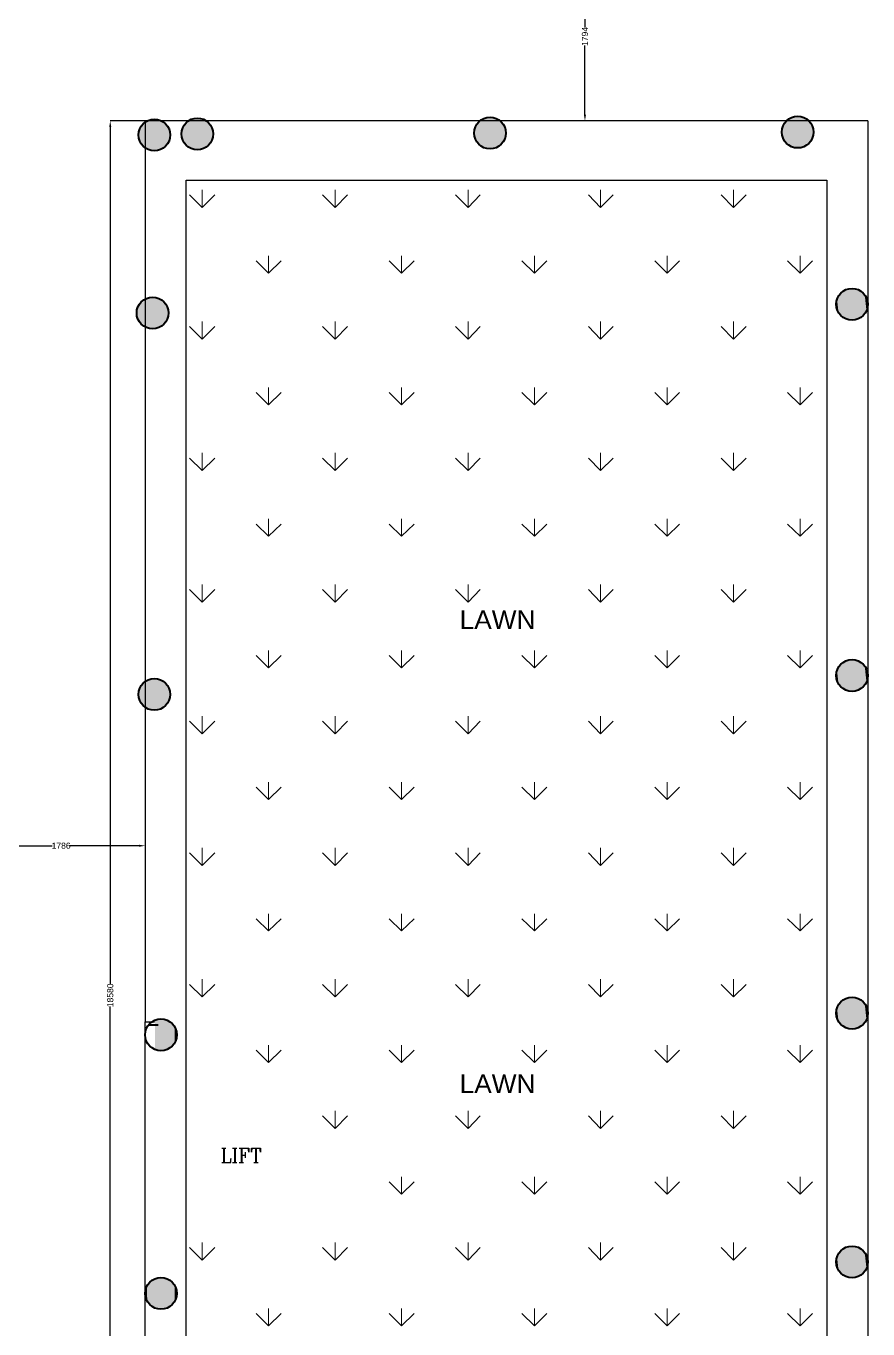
# Model space of a CAD drawing. Extents: x -29638 to 39922, y -31742 to 20224.
# Drawn here: x 15916 to 24861, y -6149 to 7692 of the extents above; entities that cross this region are included whole.
import ezdxf

# ---------------------------------------------------------------- set-up
doc = ezdxf.new("R2010")
doc.units = 0
doc.header["$LTSCALE"] = 0.5
doc.header["$MEASUREMENT"] = 0
doc.header["$PDMODE"] = 32
for name, color, linetype in [('Asbuilt', 7, 'Continuous'), ('PDF_Text', 5, 'Continuous'), ('PDF_WALL', 1, 'Continuous'), ('SA-FUR', 3, 'Continuous')]:
    doc.layers.add(name, color=color, linetype=linetype)
doc.layers.add('COL', color=1, linetype='Continuous', lineweight=35)
doc.styles.add('PDF Arial', font='arial.ttf')
doc.styles.add('RomanS', font='romans.shx')
doc.styles.get("Standard").update_dxf_attribs({"font": 'arial.ttf'})
doc.dimstyles.new('Sa-dim', dxfattribs={"dimtxt": 65, "dimasz": 65, "dimexe": 0, "dimexo": 0, "dimtad": 0, "dimdec": 0, "dimdsep": 46, "dimtxsty": 'Standard', "dimcen": 0, "dimclrd": 7, "dimclre": 7, "dimclrt": 1, "dimadec": 0, "dimazin": 0, "dimtfac": 1, "dimtdec": 0, "dimtmove": 0, "dimatfit": 3, "dimfxl": 1, "dimarcsym": 0})

# ---------------------------------------------------------------- blocks, each defined once
blk = doc.blocks.new('*D156')
at = {"color": 7, "lineweight": -2}
for p, q in [((21854, 8414), (21854, 7676)), ((21854, 6750), (21854, 7487))]:
    blk.add_line(p, q, dxfattribs=at)
at = {"color": 7}
for points in [[(21843, 8414), (21865, 8414), (21854, 8479)], [(21843, 6750), (21865, 6750), (21854, 6685)]]:
    blk.add_solid(points, dxfattribs=at)
at = {"layer": 'Defpoints', "color": 0}
for p in [(21854, 8479), (21854, 6685), (21854, 6685)]:
    blk.add_point(p, dxfattribs=at)
at = {"color": 1, "insert": (21854, 7582), "char_height": 65, "attachment_point": 5, "rotation": 90}
blk.add_mtext('1794', dxfattribs=at)
blk = doc.blocks.new('*D157')
at = {"color": 7, "lineweight": -2}
for p, q in [((18534, 6685), (16811, 6685)), ((16811, 6620), (16811, -2486)), ((16811, -11830), (16811, -2725)), ((18534, -11895), (16811, -11895))]:
    blk.add_line(p, q, dxfattribs=at)
at = {"color": 7}
for points in [[(16800, 6620), (16822, 6620), (16811, 6685)], [(16800, -11830), (16822, -11830), (16811, -11895)]]:
    blk.add_solid(points, dxfattribs=at)
at = {"layer": 'Defpoints', "color": 0}
for p in [(18534, 6685), (16811, -11895), (18534, -11895)]:
    blk.add_point(p, dxfattribs=at)
at = {"color": 1, "insert": (16811, -2605), "char_height": 65, "attachment_point": 5, "rotation": 90}
blk.add_mtext('18580', dxfattribs=at)
blk = doc.blocks.new('*D158')
at = {"color": 7, "lineweight": -2}
for p, q in [((15461, -1016), (16194, -1016)), ((17117, -1016), (16383, -1016))]:
    blk.add_line(p, q, dxfattribs=at)
at = {"color": 7}
for points in [[(15461, -1005), (15461, -1027), (15396, -1016)], [(17117, -1005), (17117, -1027), (17182, -1016)]]:
    blk.add_solid(points, dxfattribs=at)
at = {"layer": 'Defpoints', "color": 0}
for p in [(15396, -1016), (17182, -1016), (17182, -1016)]:
    blk.add_point(p, dxfattribs=at)
at = {"color": 1, "insert": (16289, -1016), "char_height": 65, "attachment_point": 5}
blk.add_mtext('1786', dxfattribs=at)

msp = doc.modelspace()

# ---------------------------------------------------------------- hatches: boundary and pattern name
at = {"layer": 'COL'}
h = msp.add_hatch(color=7, dxfattribs=at)
h.dxf.hatch_style = 1
edge = h.paths.add_edge_path()
edge.add_arc((17280.1, 6535.4), 168.5, 0, 360)
h = msp.add_hatch(color=256, dxfattribs=at)
h.dxf.hatch_style = 1
edge = h.paths.add_edge_path()
edge.add_arc((17280.1, 6535.4), 168.5, 0, 360)
h = msp.add_hatch(color=7, dxfattribs=at)
h.dxf.hatch_style = 1
edge = h.paths.add_edge_path()
edge.add_arc((17736.1, 6546.2), 168.5, 0, 360)
h = msp.add_hatch(color=256, dxfattribs=at)
h.dxf.hatch_style = 1
edge = h.paths.add_edge_path()
edge.add_arc((17736.1, 6546.2), 168.5, 0, 360)
h = msp.add_hatch(color=256, dxfattribs=at)
h.dxf.hatch_style = 1
edge = h.paths.add_edge_path()
edge.add_arc((20846.1, 6555.4), 168.5, 0, 360)
h = msp.add_hatch(color=256, dxfattribs=at)
h.dxf.hatch_style = 1
edge = h.paths.add_edge_path()
edge.add_arc((20846.1, 6555.4), 168.5, 0, 360)
h = msp.add_hatch(color=256, dxfattribs=at)
h.dxf.hatch_style = 1
edge = h.paths.add_edge_path()
edge.add_arc((24114.1, 6565.4), 168.5, 0, 360)
h = msp.add_hatch(color=256, dxfattribs=at)
h.dxf.hatch_style = 1
edge = h.paths.add_edge_path()
edge.add_arc((17260.1, 4644.1), 168.5, 0, 360)
h = msp.add_hatch(color=256, dxfattribs=at)
h.dxf.hatch_style = 1
edge = h.paths.add_edge_path()
edge.add_arc((17279.2, 592.1), 168.5, 0, 360)

# ---------------------------------------------------------------- linework, layer by layer
at = {"layer": 'Asbuilt', "color": 6}
for p, q in [((17281.6, 6684.7, 2637.8), (17181.6, 6684.7, 2637.8)), ((17181.6, -2886.3, 2637.8), (17281.6, -2886.3, 2637.8))]:
    msp.add_line(p, q, dxfattribs=at)
at = {"layer": 'Asbuilt'}
msp.add_line((24860.6, 6684.7, 2637.8), (24860.6, -11895.3, 2637.8), dxfattribs=at)
at = {"layer": 'Asbuilt', "elevation": 2637.8}
msp.add_lwpolyline([(17617.6, 6055.8), (24423.6, 6055.8), (24423.6, -11440.3), (17617.6, -11440.3)], close=True, dxfattribs=at)
at = {"layer": 'COL'}
msp.add_line((17218.3, -2918.5, 2637.8), (17321.5, -2918.5, 2637.8), dxfattribs=at)
for centre in [(17280.1, 6535.4, 2637.8), (17736.1, 6546.2, 2637.8), (20846.1, 6555.4, 2637.8), (24114.1, 6565.4, 2637.8), (24692.1, 4737.2, 2637.8), (17260.1, 4644.1, 2637.8), (24692.1, 792.7, 2637.8), (17279.2, 592.1, 2637.8), (24692.1, -2794.3, 2637.8), (17349.1, -3024.8, 2637.8), (24692.1, -5437.3, 2637.8), (17349.1, -5771.8, 2637.8)]:
    msp.add_circle(centre, 168.5, dxfattribs=at)
for points in [[(24569.8, 4621.4, 2637.8), (24547.7, 4824.1, 2637.8), (24569.8, 4853.1, 2637.8)], [(24597.6, 4597.8, 2637.8), (24569.8, 4853.1, 2637.8), (24597.6, 4876.7, 2637.8)], [(24569.8, 4621.4, 2637.8), (24569.8, 4853.1, 2637.8), (24597.6, 4597.8, 2637.8)], [(24629.7, 4580.7, 2637.8), (24597.6, 4876.7, 2637.8), (24629.7, 4893.8, 2637.8)], [(24597.6, 4597.8, 2637.8), (24597.6, 4876.7, 2637.8), (24629.7, 4580.7, 2637.8)], [(24664.9, 4570.9, 2637.8), (24629.7, 4893.8, 2637.8), (24664.9, 4903.5, 2637.8)], [(24629.7, 4580.7, 2637.8), (24629.7, 4893.8, 2637.8), (24664.9, 4570.9, 2637.8)], [(24701.2, 4569, 2637.8), (24664.9, 4903.5, 2637.8), (24701.2, 4905.5, 2637.8)], [(24664.9, 4570.9, 2637.8), (24664.9, 4903.5, 2637.8), (24701.2, 4569, 2637.8)], [(24701.2, 4569, 2637.8), (24701.2, 4905.5, 2637.8), (24737.2, 4574.9, 2637.8)], [(24737.2, 4574.9, 2637.8), (24701.2, 4905.5, 2637.8), (24737.2, 4899.6, 2637.8)], [(24737.2, 4574.9, 2637.8), (24737.2, 4899.6, 2637.8), (24771, 4588.4, 2637.8)], [(24771, 4588.4, 2637.8), (24737.2, 4899.6, 2637.8), (24771, 4886.1, 2637.8)], [(24771, 4588.4, 2637.8), (24771, 4886.1, 2637.8), (24801.2, 4608.8, 2637.8)], [(24801.2, 4608.8, 2637.8), (24771, 4886.1, 2637.8), (24801.2, 4865.7, 2637.8)], [(24801.2, 4608.8, 2637.8), (24801.2, 4865.7, 2637.8), (24826.3, 4635.3, 2637.8)], [(24826.3, 4635.3, 2637.8), (24801.2, 4865.7, 2637.8), (24826.3, 4839.2, 2637.8)], [(24532.4, 4683.4, 2637.8), (24524.6, 4755.4, 2637.8), (24532.4, 4791, 2637.8)], [(24524.6, 4719, 2637.8), (24524.6, 4755.4, 2637.8), (24532.4, 4683.4, 2637.8)], [(24547.7, 4650.4, 2637.8), (24532.4, 4791, 2637.8), (24547.7, 4824.1, 2637.8)], [(24532.4, 4683.4, 2637.8), (24532.4, 4791, 2637.8), (24547.7, 4650.4, 2637.8)], [(24547.7, 4650.4, 2637.8), (24547.7, 4824.1, 2637.8), (24569.8, 4621.4, 2637.8)], [(24826.3, 4635.3, 2637.8), (24826.3, 4839.2, 2637.8), (24845, 4666.5, 2637.8)], [(24845, 4666.5, 2637.8), (24826.3, 4839.2, 2637.8), (24845, 4808, 2637.8)], [(24845, 4666.5, 2637.8), (24845, 4808, 2637.8), (24856.7, 4701, 2637.8)], [(24856.7, 4701, 2637.8), (24845, 4808, 2637.8), (24856.7, 4773.5, 2637.8)], [(24856.7, 4701, 2637.8), (24856.7, 4773.5, 2637.8), (24860.6, 4737.2, 2637.8)], [(24532.4, 738.9, 2637.8), (24524.6, 810.9, 2637.8), (24532.4, 846.5, 2637.8)], [(24547.7, 705.8, 2637.8), (24532.4, 846.5, 2637.8), (24547.7, 879.5, 2637.8)], [(24532.4, 738.9, 2637.8), (24532.4, 846.5, 2637.8), (24547.7, 705.8, 2637.8)], [(24569.8, 676.8, 2637.8), (24547.7, 879.5, 2637.8), (24569.8, 908.6, 2637.8)], [(24547.7, 705.8, 2637.8), (24547.7, 879.5, 2637.8), (24569.8, 676.8, 2637.8)], [(24597.6, 653.2, 2637.8), (24569.8, 908.6, 2637.8), (24597.6, 932.1, 2637.8)], [(24569.8, 676.8, 2637.8), (24569.8, 908.6, 2637.8), (24597.6, 653.2, 2637.8)], [(24629.7, 636.1, 2637.8), (24597.6, 932.1, 2637.8), (24629.7, 949.2, 2637.8)], [(24597.6, 653.2, 2637.8), (24597.6, 932.1, 2637.8), (24629.7, 636.1, 2637.8)], [(24664.9, 626.4, 2637.8), (24629.7, 949.2, 2637.8), (24664.9, 959, 2637.8)], [(24629.7, 636.1, 2637.8), (24629.7, 949.2, 2637.8), (24664.9, 626.4, 2637.8)], [(24701.2, 624.4, 2637.8), (24664.9, 959, 2637.8), (24701.2, 960.9, 2637.8)], [(24664.9, 626.4, 2637.8), (24664.9, 959, 2637.8), (24701.2, 624.4, 2637.8)], [(24701.2, 624.4, 2637.8), (24701.2, 960.9, 2637.8), (24737.2, 630.3, 2637.8)], [(24737.2, 630.3, 2637.8), (24701.2, 960.9, 2637.8), (24737.2, 955, 2637.8)], [(24737.2, 630.3, 2637.8), (24737.2, 955, 2637.8), (24771, 643.8, 2637.8)], [(24771, 643.8, 2637.8), (24737.2, 955, 2637.8), (24771, 941.5, 2637.8)], [(24771, 643.8, 2637.8), (24771, 941.5, 2637.8), (24801.2, 664.3, 2637.8)], [(24801.2, 664.3, 2637.8), (24771, 941.5, 2637.8), (24801.2, 921.1, 2637.8)], [(24801.2, 664.3, 2637.8), (24801.2, 921.1, 2637.8), (24826.3, 690.7, 2637.8)], [(24826.3, 690.7, 2637.8), (24801.2, 921.1, 2637.8), (24826.3, 894.6, 2637.8)], [(24826.3, 690.7, 2637.8), (24826.3, 894.6, 2637.8), (24845, 721.9, 2637.8)], [(24845, 721.9, 2637.8), (24826.3, 894.6, 2637.8), (24845, 863.4, 2637.8)], [(24845, 721.9, 2637.8), (24845, 863.4, 2637.8), (24856.7, 756.5, 2637.8)], [(24856.7, 756.5, 2637.8), (24845, 863.4, 2637.8), (24856.7, 828.9, 2637.8)], [(24524.6, 774.5, 2637.8), (24524.6, 810.9, 2637.8), (24532.4, 738.9, 2637.8)], [(24856.7, 756.5, 2637.8), (24856.7, 828.9, 2637.8), (24860.6, 792.7, 2637.8)], [(24664.9, -2960.6, 2637.8), (24629.7, -2637.8, 2637.8), (24664.9, -2628, 2637.8)], [(24701.2, -2962.6, 2637.8), (24664.9, -2628, 2637.8), (24701.2, -2626.1, 2637.8)], [(24664.9, -2960.6, 2637.8), (24664.9, -2628, 2637.8), (24701.2, -2962.6, 2637.8)], [(24701.2, -2962.6, 2637.8), (24701.2, -2626.1, 2637.8), (24737.2, -2956.7, 2637.8)], [(24737.2, -2956.7, 2637.8), (24701.2, -2626.1, 2637.8), (24737.2, -2632, 2637.8)], [(24532.4, -2848.1, 2637.8), (24524.6, -2776.1, 2637.8), (24532.4, -2740.5, 2637.8)], [(24547.7, -2881.2, 2637.8), (24532.4, -2740.5, 2637.8), (24547.7, -2707.5, 2637.8)], [(24532.4, -2848.1, 2637.8), (24532.4, -2740.5, 2637.8), (24547.7, -2881.2, 2637.8)], [(24569.8, -2910.2, 2637.8), (24547.7, -2707.5, 2637.8), (24569.8, -2678.4, 2637.8)], [(24547.7, -2881.2, 2637.8), (24547.7, -2707.5, 2637.8), (24569.8, -2910.2, 2637.8)], [(24597.6, -2933.8, 2637.8), (24569.8, -2678.4, 2637.8), (24597.6, -2654.9, 2637.8)], [(24569.8, -2910.2, 2637.8), (24569.8, -2678.4, 2637.8), (24597.6, -2933.8, 2637.8)], [(24629.7, -2950.9, 2637.8), (24597.6, -2654.9, 2637.8), (24629.7, -2637.8, 2637.8)], [(24597.6, -2933.8, 2637.8), (24597.6, -2654.9, 2637.8), (24629.7, -2950.9, 2637.8)], [(24629.7, -2950.9, 2637.8), (24629.7, -2637.8, 2637.8), (24664.9, -2960.6, 2637.8)], [(24737.2, -2956.7, 2637.8), (24737.2, -2632, 2637.8), (24771, -2943.2, 2637.8)], [(24771, -2943.2, 2637.8), (24737.2, -2632, 2637.8), (24771, -2645.5, 2637.8)], [(24771, -2943.2, 2637.8), (24771, -2645.5, 2637.8), (24801.2, -2922.7, 2637.8)], [(24801.2, -2922.7, 2637.8), (24771, -2645.5, 2637.8), (24801.2, -2665.9, 2637.8)], [(24801.2, -2922.7, 2637.8), (24801.2, -2665.9, 2637.8), (24826.3, -2896.3, 2637.8)], [(24826.3, -2896.3, 2637.8), (24801.2, -2665.9, 2637.8), (24826.3, -2692.4, 2637.8)], [(24826.3, -2896.3, 2637.8), (24826.3, -2692.4, 2637.8), (24845, -2865.1, 2637.8)], [(24845, -2865.1, 2637.8), (24826.3, -2692.4, 2637.8), (24845, -2723.6, 2637.8)], [(24845, -2865.1, 2637.8), (24845, -2723.6, 2637.8), (24856.7, -2830.5, 2637.8)], [(24856.7, -2830.5, 2637.8), (24845, -2723.6, 2637.8), (24856.7, -2758.1, 2637.8)], [(24856.7, -2830.5, 2637.8), (24856.7, -2758.1, 2637.8), (24860.6, -2794.3, 2637.8)], [(17316, -3189.4, 2637.8), (17286.7, -2868.2, 2637.8), (17316, -2860.1, 2637.8)], [(17286.7, -3181.3, 2637.8), (17286.7, -2868.2, 2637.8), (17316, -3189.4, 2637.8)], [(17321.9, -3191.1, 2637.8), (17316, -2860.1, 2637.8), (17321.9, -2858.5, 2637.8)], [(17316, -3189.4, 2637.8), (17316, -2860.1, 2637.8), (17321.9, -3191.1, 2637.8)], [(17352.4, -3192.7, 2637.8), (17321.9, -2858.5, 2637.8), (17352.4, -2856.8, 2637.8)], [(17321.9, -3191.1, 2637.8), (17321.9, -2858.5, 2637.8), (17352.4, -3192.7, 2637.8)], [(17358.2, -3193, 2637.8), (17352.4, -2856.8, 2637.8), (17358.2, -2856.5, 2637.8)], [(17352.4, -3192.7, 2637.8), (17352.4, -2856.8, 2637.8), (17358.2, -3193, 2637.8)], [(17358.2, -3193, 2637.8), (17358.2, -2856.5, 2637.8), (17388.3, -3188.1, 2637.8)], [(17388.3, -3188.1, 2637.8), (17358.2, -2856.5, 2637.8), (17388.3, -2861.4, 2637.8)], [(17388.3, -3188.1, 2637.8), (17388.3, -2861.4, 2637.8), (17394.2, -3187.1, 2637.8)], [(17394.2, -3187.1, 2637.8), (17388.3, -2861.4, 2637.8), (17394.2, -2862.4, 2637.8)], [(17394.2, -3187.1, 2637.8), (17394.2, -2862.4, 2637.8), (17422.2, -3176, 2637.8)], [(17422.2, -3176, 2637.8), (17394.2, -2862.4, 2637.8), (17422.2, -2873.6, 2637.8)], [(17422.2, -3176, 2637.8), (17422.2, -2873.6, 2637.8), (17428, -3173.6, 2637.8)], [(17428, -3173.6, 2637.8), (17422.2, -2873.6, 2637.8), (17428, -2875.9, 2637.8)], [(17428, -3173.6, 2637.8), (17428, -2875.9, 2637.8), (17452.3, -3157.2, 2637.8)], [(17452.3, -3157.2, 2637.8), (17428, -2875.9, 2637.8), (17452.3, -2892.4, 2637.8)], [(17452.3, -3157.2, 2637.8), (17452.3, -2892.4, 2637.8), (17458.2, -3153.2, 2637.8)], [(17458.2, -3153.2, 2637.8), (17452.3, -2892.4, 2637.8), (17458.2, -2896.3, 2637.8)], [(17458.2, -3153.2, 2637.8), (17458.2, -2896.3, 2637.8), (17477.4, -3132.9, 2637.8)], [(17477.4, -3132.9, 2637.8), (17458.2, -2896.3, 2637.8), (17477.4, -2916.6, 2637.8)], [(24524.6, -2812.5, 2637.8), (24524.6, -2776.1, 2637.8), (24532.4, -2848.1, 2637.8)], [(17477.4, -3132.9, 2637.8), (17477.4, -2916.6, 2637.8), (17483.3, -3126.7, 2637.8)], [(17483.3, -3126.7, 2637.8), (17477.4, -2916.6, 2637.8), (17483.3, -2922.8, 2637.8)], [(17483.3, -3126.7, 2637.8), (17483.3, -2922.8, 2637.8), (17496.2, -3105.3, 2637.8)], [(17496.2, -3105.3, 2637.8), (17483.3, -2922.8, 2637.8), (17496.2, -2944.3, 2637.8)], [(17496.2, -3105.3, 2637.8), (17496.2, -2944.3, 2637.8), (17502, -3095.5, 2637.8)], [(17502, -3095.5, 2637.8), (17496.2, -2944.3, 2637.8), (17502, -2954, 2637.8)], [(17502, -3095.5, 2637.8), (17502, -2954, 2637.8), (17507.8, -3078.4, 2637.8)], [(17507.8, -3078.4, 2637.8), (17502, -2954, 2637.8), (17507.8, -2971.1, 2637.8)], [(17507.8, -3078.4, 2637.8), (17507.8, -2971.1, 2637.8), (17511.7, -3066.7, 2637.8)], [(17511.7, -3066.7, 2637.8), (17507.8, -2971.1, 2637.8), (17511.7, -2982.8, 2637.8)], [(17511.7, -3066.7, 2637.8), (17511.7, -2982.8, 2637.8), (17513.7, -3061, 2637.8)], [(17513.7, -3061, 2637.8), (17511.7, -2982.8, 2637.8), (17513.7, -2988.5, 2637.8)], [(17513.7, -3061, 2637.8), (17513.7, -2988.5, 2637.8), (17517.6, -3024.8, 2637.8)], [(24532.4, -5491.1, 2637.8), (24524.6, -5419.1, 2637.8), (24532.4, -5383.5, 2637.8)], [(24547.7, -5524.2, 2637.8), (24532.4, -5383.5, 2637.8), (24547.7, -5350.5, 2637.8)], [(24532.4, -5491.1, 2637.8), (24532.4, -5383.5, 2637.8), (24547.7, -5524.2, 2637.8)], [(24569.8, -5553.2, 2637.8), (24547.7, -5350.5, 2637.8), (24569.8, -5321.4, 2637.8)], [(24547.7, -5524.2, 2637.8), (24547.7, -5350.5, 2637.8), (24569.8, -5553.2, 2637.8)], [(24597.6, -5576.8, 2637.8), (24569.8, -5321.4, 2637.8), (24597.6, -5297.9, 2637.8)], [(24569.8, -5553.2, 2637.8), (24569.8, -5321.4, 2637.8), (24597.6, -5576.8, 2637.8)], [(24629.7, -5593.9, 2637.8), (24597.6, -5297.9, 2637.8), (24629.7, -5280.8, 2637.8)], [(24597.6, -5576.8, 2637.8), (24597.6, -5297.9, 2637.8), (24629.7, -5593.9, 2637.8)], [(24664.9, -5603.6, 2637.8), (24629.7, -5280.8, 2637.8), (24664.9, -5271, 2637.8)], [(24629.7, -5593.9, 2637.8), (24629.7, -5280.8, 2637.8), (24664.9, -5603.6, 2637.8)], [(24701.2, -5605.6, 2637.8), (24664.9, -5271, 2637.8), (24701.2, -5269.1, 2637.8)], [(24664.9, -5603.6, 2637.8), (24664.9, -5271, 2637.8), (24701.2, -5605.6, 2637.8)], [(24701.2, -5605.6, 2637.8), (24701.2, -5269.1, 2637.8), (24737.2, -5599.7, 2637.8)], [(24737.2, -5599.7, 2637.8), (24701.2, -5269.1, 2637.8), (24737.2, -5275, 2637.8)], [(24737.2, -5599.7, 2637.8), (24737.2, -5275, 2637.8), (24771, -5586.2, 2637.8)], [(24771, -5586.2, 2637.8), (24737.2, -5275, 2637.8), (24771, -5288.5, 2637.8)], [(24771, -5586.2, 2637.8), (24771, -5288.5, 2637.8), (24801.2, -5565.7, 2637.8)], [(24801.2, -5565.7, 2637.8), (24771, -5288.5, 2637.8), (24801.2, -5308.9, 2637.8)], [(24801.2, -5565.7, 2637.8), (24801.2, -5308.9, 2637.8), (24826.3, -5539.3, 2637.8)], [(24826.3, -5539.3, 2637.8), (24801.2, -5308.9, 2637.8), (24826.3, -5335.4, 2637.8)], [(24826.3, -5539.3, 2637.8), (24826.3, -5335.4, 2637.8), (24845, -5508.1, 2637.8)], [(24845, -5508.1, 2637.8), (24826.3, -5335.4, 2637.8), (24845, -5366.6, 2637.8)], [(24845, -5508.1, 2637.8), (24845, -5366.6, 2637.8), (24856.7, -5473.5, 2637.8)], [(24856.7, -5473.5, 2637.8), (24845, -5366.6, 2637.8), (24856.7, -5401.1, 2637.8)], [(24524.6, -5455.5, 2637.8), (24524.6, -5419.1, 2637.8), (24532.4, -5491.1, 2637.8)], [(24856.7, -5473.5, 2637.8), (24856.7, -5401.1, 2637.8), (24860.6, -5437.3, 2637.8)], [(17220.9, -5879.9, 2637.8), (17204.7, -5684.9, 2637.8), (17220.9, -5663.6, 2637.8)], [(17226.8, -5887.6, 2637.8), (17220.9, -5663.6, 2637.8), (17226.8, -5655.9, 2637.8)], [(17220.9, -5879.9, 2637.8), (17220.9, -5663.6, 2637.8), (17226.8, -5887.6, 2637.8)], [(17248.7, -5906.2, 2637.8), (17226.8, -5655.9, 2637.8), (17248.7, -5637.3, 2637.8)], [(17226.8, -5887.6, 2637.8), (17226.8, -5655.9, 2637.8), (17248.7, -5906.2, 2637.8)], [(17254.6, -5911.2, 2637.8), (17248.7, -5637.3, 2637.8), (17254.6, -5632.3, 2637.8)], [(17248.7, -5906.2, 2637.8), (17248.7, -5637.3, 2637.8), (17254.6, -5911.2, 2637.8)], [(17280.9, -5925.2, 2637.8), (17254.6, -5632.3, 2637.8), (17280.9, -5618.4, 2637.8)], [(17254.6, -5911.2, 2637.8), (17254.6, -5632.3, 2637.8), (17280.9, -5925.2, 2637.8)], [(17286.7, -5928.3, 2637.8), (17280.9, -5618.4, 2637.8), (17286.7, -5615.2, 2637.8)], [(17280.9, -5925.2, 2637.8), (17280.9, -5618.4, 2637.8), (17286.7, -5928.3, 2637.8)], [(17316, -5936.4, 2637.8), (17286.7, -5615.2, 2637.8), (17316, -5607.1, 2637.8)], [(17286.7, -5928.3, 2637.8), (17286.7, -5615.2, 2637.8), (17316, -5936.4, 2637.8)], [(17321.9, -5938.1, 2637.8), (17316, -5607.1, 2637.8), (17321.9, -5605.5, 2637.8)], [(17316, -5936.4, 2637.8), (17316, -5607.1, 2637.8), (17321.9, -5938.1, 2637.8)], [(17352.4, -5939.7, 2637.8), (17321.9, -5605.5, 2637.8), (17352.4, -5603.8, 2637.8)], [(17321.9, -5938.1, 2637.8), (17321.9, -5605.5, 2637.8), (17352.4, -5939.7, 2637.8)], [(17358.2, -5940, 2637.8), (17352.4, -5603.8, 2637.8), (17358.2, -5603.5, 2637.8)], [(17352.4, -5939.7, 2637.8), (17352.4, -5603.8, 2637.8), (17358.2, -5940, 2637.8)], [(17358.2, -5940, 2637.8), (17358.2, -5603.5, 2637.8), (17388.3, -5935.1, 2637.8)], [(17388.3, -5935.1, 2637.8), (17358.2, -5603.5, 2637.8), (17388.3, -5608.4, 2637.8)], [(17388.3, -5935.1, 2637.8), (17388.3, -5608.4, 2637.8), (17394.2, -5934.1, 2637.8)], [(17394.2, -5934.1, 2637.8), (17388.3, -5608.4, 2637.8), (17394.2, -5609.4, 2637.8)], [(17394.2, -5934.1, 2637.8), (17394.2, -5609.4, 2637.8), (17422.2, -5923, 2637.8)], [(17422.2, -5923, 2637.8), (17394.2, -5609.4, 2637.8), (17422.2, -5620.6, 2637.8)], [(17422.2, -5923, 2637.8), (17422.2, -5620.6, 2637.8), (17428, -5920.6, 2637.8)], [(17428, -5920.6, 2637.8), (17422.2, -5620.6, 2637.8), (17428, -5622.9, 2637.8)], [(17428, -5920.6, 2637.8), (17428, -5622.9, 2637.8), (17452.3, -5904.2, 2637.8)], [(17452.3, -5904.2, 2637.8), (17428, -5622.9, 2637.8), (17452.3, -5639.4, 2637.8)], [(17452.3, -5904.2, 2637.8), (17452.3, -5639.4, 2637.8), (17458.2, -5900.2, 2637.8)], [(17458.2, -5900.2, 2637.8), (17452.3, -5639.4, 2637.8), (17458.2, -5643.3, 2637.8)], [(17458.2, -5900.2, 2637.8), (17458.2, -5643.3, 2637.8), (17477.4, -5879.9, 2637.8)], [(17477.4, -5879.9, 2637.8), (17458.2, -5643.3, 2637.8), (17477.4, -5663.6, 2637.8)], [(17477.4, -5879.9, 2637.8), (17477.4, -5663.6, 2637.8), (17483.3, -5873.7, 2637.8)], [(17483.3, -5873.7, 2637.8), (17477.4, -5663.6, 2637.8), (17483.3, -5669.8, 2637.8)], [(17483.3, -5873.7, 2637.8), (17483.3, -5669.8, 2637.8), (17496.2, -5852.3, 2637.8)], [(17496.2, -5852.3, 2637.8), (17483.3, -5669.8, 2637.8), (17496.2, -5691.3, 2637.8)], [(17183.6, -5798.9, 2637.8), (17181.6, -5753.6, 2637.8), (17183.6, -5744.7, 2637.8)], [(17181.6, -5790, 2637.8), (17181.6, -5753.6, 2637.8), (17183.6, -5798.9, 2637.8)], [(17189.4, -5825.6, 2637.8), (17183.6, -5744.7, 2637.8), (17189.4, -5718, 2637.8)], [(17183.6, -5798.9, 2637.8), (17183.6, -5744.7, 2637.8), (17189.4, -5825.6, 2637.8)], [(17198.9, -5845.9, 2637.8), (17189.4, -5718, 2637.8), (17198.9, -5697.6, 2637.8)], [(17189.4, -5825.6, 2637.8), (17189.4, -5718, 2637.8), (17198.9, -5845.9, 2637.8)], [(17204.7, -5858.6, 2637.8), (17198.9, -5697.6, 2637.8), (17204.7, -5684.9, 2637.8)], [(17198.9, -5845.9, 2637.8), (17198.9, -5697.6, 2637.8), (17204.7, -5858.6, 2637.8)], [(17204.7, -5858.6, 2637.8), (17204.7, -5684.9, 2637.8), (17220.9, -5879.9, 2637.8)], [(17496.2, -5852.3, 2637.8), (17496.2, -5691.3, 2637.8), (17502, -5842.5, 2637.8)], [(17502, -5842.5, 2637.8), (17496.2, -5691.3, 2637.8), (17502, -5701, 2637.8)], [(17502, -5842.5, 2637.8), (17502, -5701, 2637.8), (17507.8, -5825.4, 2637.8)], [(17507.8, -5825.4, 2637.8), (17502, -5701, 2637.8), (17507.8, -5718.1, 2637.8)], [(17507.8, -5825.4, 2637.8), (17507.8, -5718.1, 2637.8), (17511.7, -5813.7, 2637.8)], [(17511.7, -5813.7, 2637.8), (17507.8, -5718.1, 2637.8), (17511.7, -5729.8, 2637.8)], [(17511.7, -5813.7, 2637.8), (17511.7, -5729.8, 2637.8), (17513.7, -5808, 2637.8)], [(17513.7, -5808, 2637.8), (17511.7, -5729.8, 2637.8), (17513.7, -5735.5, 2637.8)], [(17513.7, -5808, 2637.8), (17513.7, -5735.5, 2637.8), (17517.6, -5771.8, 2637.8)]]:
    msp.add_solid(points, dxfattribs=at)
at = {"layer": 'PDF_WALL', "color": 3, "lineweight": 0}
for p, q in [((17617.6, 6055.8, 2637.8), (24424, 6055.8, 2637.8)), ((17617.6, -11458, 2637.8), (17617.6, 6037.8, 2637.8)), ((24423.6, 6037.8, 2637.8), (24424, -11458, 2637.8)), ((17787, 5765.6, 2637.8), (17653.6, 5897.6, 2637.8)), ((17787, 5765.6, 2637.8), (17787, 5951.1, 2637.8)), ((17920.3, 5897.6, 2637.8), (17787, 5765.6, 2637.8)), ((19199.4, 5765.6, 2637.8), (19066.1, 5897.6, 2637.8)), ((19199.4, 5765.6, 2637.8), (19199.4, 5951.1, 2637.8)), ((19332.7, 5897.6, 2637.8), (19199.4, 5765.6, 2637.8)), ((20611.9, 5765.6, 2637.8), (20478.5, 5897.6, 2637.8)), ((20611.9, 5765.6, 2637.8), (20611.9, 5951.1, 2637.8)), ((20741.6, 5897.6, 2637.8), (20611.9, 5765.6, 2637.8)), ((22020.7, 5765.6, 2637.8), (21891, 5897.6, 2637.8)), ((22020.7, 5765.6, 2637.8), (22020.7, 5951.1, 2637.8)), ((22154, 5897.6, 2637.8), (22020.7, 5765.6, 2637.8)), ((23433.2, 5765.6, 2637.8), (23299.8, 5897.6, 2637.8)), ((23433.2, 5765.6, 2637.8), (23433.2, 5951.1, 2637.8)), ((23566.5, 5897.6, 2637.8), (23433.2, 5765.6, 2637.8)), ((18493.2, 5066.2, 2637.8), (18359.9, 5198.2, 2637.8)), ((18493.2, 5066.2, 2637.8), (18493.2, 5251.7, 2637.8)), ((18626.5, 5198.2, 2637.8), (18493.2, 5066.2, 2637.8)), ((19905.6, 5066.2, 2637.8), (19772.3, 5198.2, 2637.8)), ((19905.6, 5066.2, 2637.8), (19905.6, 5251.7, 2637.8)), ((20039, 5198.2, 2637.8), (19905.6, 5066.2, 2637.8)), ((21318.1, 5066.2, 2637.8), (21184.8, 5198.2, 2637.8)), ((21318.1, 5066.2, 2637.8), (21318.1, 5251.7, 2637.8)), ((21447.8, 5198.2, 2637.8), (21318.1, 5066.2, 2637.8)), ((22726.9, 5066.2, 2637.8), (22597.2, 5198.2, 2637.8)), ((22726.9, 5066.2, 2637.8), (22726.9, 5251.7, 2637.8)), ((22860.3, 5198.2, 2637.8), (22726.9, 5066.2, 2637.8)), ((24139.4, 5066.2, 2637.8), (24006.1, 5198.2, 2637.8)), ((24139.4, 5066.2, 2637.8), (24139.4, 5251.7, 2637.8)), ((24272.7, 5198.2, 2637.8), (24139.4, 5066.2, 2637.8)), ((17787, 4366.8, 2637.8), (17653.6, 4498.9, 2637.8)), ((17787, 4366.8, 2637.8), (17787, 4552.4, 2637.8)), ((17920.3, 4498.9, 2637.8), (17787, 4366.8, 2637.8)), ((19199.4, 4366.8, 2637.8), (19066.1, 4498.9, 2637.8)), ((19199.4, 4366.8, 2637.8), (19199.4, 4552.4, 2637.8)), ((19332.7, 4498.9, 2637.8), (19199.4, 4366.8, 2637.8)), ((20611.9, 4366.8, 2637.8), (20478.5, 4498.9, 2637.8)), ((20611.9, 4366.8, 2637.8), (20611.9, 4552.4, 2637.8)), ((20741.6, 4498.9, 2637.8), (20611.9, 4366.8, 2637.8)), ((22020.7, 4366.8, 2637.8), (21891, 4498.9, 2637.8)), ((22020.7, 4366.8, 2637.8), (22020.7, 4552.4, 2637.8)), ((22154, 4498.9, 2637.8), (22020.7, 4366.8, 2637.8)), ((23433.2, 4366.8, 2637.8), (23299.8, 4498.9, 2637.8)), ((23433.2, 4366.8, 2637.8), (23433.2, 4552.4, 2637.8)), ((23566.5, 4498.9, 2637.8), (23433.2, 4366.8, 2637.8)), ((18493.2, 3667.5, 2637.8), (18359.9, 3799.5, 2637.8)), ((18493.2, 3667.5, 2637.8), (18493.2, 3853, 2637.8)), ((18626.5, 3799.5, 2637.8), (18493.2, 3667.5, 2637.8)), ((19905.6, 3667.5, 2637.8), (19772.3, 3799.5, 2637.8)), ((19905.6, 3667.5, 2637.8), (19905.6, 3853, 2637.8)), ((20039, 3799.5, 2637.8), (19905.6, 3667.5, 2637.8)), ((21318.1, 3667.5, 2637.8), (21184.8, 3799.5, 2637.8)), ((21318.1, 3667.5, 2637.8), (21318.1, 3853, 2637.8)), ((21447.8, 3799.5, 2637.8), (21318.1, 3667.5, 2637.8)), ((22726.9, 3667.5, 2637.8), (22597.2, 3799.5, 2637.8)), ((22726.9, 3667.5, 2637.8), (22726.9, 3853, 2637.8)), ((22860.3, 3799.5, 2637.8), (22726.9, 3667.5, 2637.8)), ((24139.4, 3667.5, 2637.8), (24006.1, 3799.5, 2637.8)), ((24139.4, 3667.5, 2637.8), (24139.4, 3853, 2637.8)), ((24272.7, 3799.5, 2637.8), (24139.4, 3667.5, 2637.8)), ((17787, 2971.7, 2637.8), (17653.6, 3100.1, 2637.8)), ((17787, 2971.7, 2637.8), (17787, 3157.2, 2637.8)), ((17920.3, 3100.1, 2637.8), (17787, 2971.7, 2637.8)), ((19199.4, 2971.7, 2637.8), (19066.1, 3100.1, 2637.8)), ((19199.4, 2971.7, 2637.8), (19199.4, 3157.2, 2637.8)), ((19332.7, 3100.1, 2637.8), (19199.4, 2971.7, 2637.8)), ((20611.9, 2971.7, 2637.8), (20478.5, 3100.1, 2637.8)), ((20611.9, 2971.7, 2637.8), (20611.9, 3157.2, 2637.8)), ((20741.6, 3100.1, 2637.8), (20611.9, 2971.7, 2637.8)), ((22020.7, 2971.7, 2637.8), (21891, 3100.1, 2637.8)), ((22020.7, 2971.7, 2637.8), (22020.7, 3157.2, 2637.8)), ((22154, 3100.1, 2637.8), (22020.7, 2971.7, 2637.8)), ((23433.2, 2971.7, 2637.8), (23299.8, 3100.1, 2637.8)), ((23433.2, 2971.7, 2637.8), (23433.2, 3157.2, 2637.8)), ((23566.5, 3100.1, 2637.8), (23433.2, 2971.7, 2637.8)), ((18493.2, 2272.3, 2637.8), (18359.9, 2400.8, 2637.8)), ((18493.2, 2272.3, 2637.8), (18493.2, 2457.9, 2637.8)), ((18626.5, 2400.8, 2637.8), (18493.2, 2272.3, 2637.8)), ((19905.6, 2272.3, 2637.8), (19772.3, 2400.8, 2637.8)), ((19905.6, 2272.3, 2637.8), (19905.6, 2457.9, 2637.8)), ((20039, 2400.8, 2637.8), (19905.6, 2272.3, 2637.8)), ((21318.1, 2272.3, 2637.8), (21184.8, 2400.8, 2637.8)), ((21318.1, 2272.3, 2637.8), (21318.1, 2457.9, 2637.8)), ((21447.8, 2400.8, 2637.8), (21318.1, 2272.3, 2637.8)), ((22726.9, 2272.3, 2637.8), (22597.2, 2400.8, 2637.8)), ((22726.9, 2272.3, 2637.8), (22726.9, 2457.9, 2637.8)), ((22860.3, 2400.8, 2637.8), (22726.9, 2272.3, 2637.8)), ((24139.4, 2272.3, 2637.8), (24006.1, 2400.8, 2637.8)), ((24139.4, 2272.3, 2637.8), (24139.4, 2457.9, 2637.8)), ((24272.7, 2400.8, 2637.8), (24139.4, 2272.3, 2637.8)), ((17787, 1573, 2637.8), (17653.6, 1705, 2637.8)), ((17787, 1573, 2637.8), (17787, 1758.5, 2637.8)), ((17920.3, 1705, 2637.8), (17787, 1573, 2637.8)), ((19199.4, 1573, 2637.8), (19066.1, 1705, 2637.8)), ((19199.4, 1573, 2637.8), (19199.4, 1758.5, 2637.8)), ((19332.7, 1705, 2637.8), (19199.4, 1573, 2637.8)), ((20611.9, 1573, 2637.8), (20478.5, 1705, 2637.8)), ((20611.9, 1573, 2637.8), (20611.9, 1758.5, 2637.8)), ((20741.6, 1705, 2637.8), (20611.9, 1573, 2637.8)), ((22020.7, 1573, 2637.8), (21891, 1705, 2637.8)), ((22020.7, 1573, 2637.8), (22020.7, 1758.5, 2637.8)), ((22154, 1705, 2637.8), (22020.7, 1573, 2637.8)), ((23433.2, 1573, 2637.8), (23299.8, 1705, 2637.8)), ((23433.2, 1573, 2637.8), (23433.2, 1758.5, 2637.8)), ((23566.5, 1705, 2637.8), (23433.2, 1573, 2637.8)), ((18493.2, 873.6, 2637.8), (18359.9, 1005.6, 2637.8)), ((18493.2, 873.6, 2637.8), (18493.2, 1059.1, 2637.8)), ((18626.5, 1005.6, 2637.8), (18493.2, 873.6, 2637.8)), ((19905.6, 873.6, 2637.8), (19772.3, 1005.6, 2637.8)), ((19905.6, 873.6, 2637.8), (19905.6, 1059.1, 2637.8)), ((20039, 1005.6, 2637.8), (19905.6, 873.6, 2637.8)), ((21318.1, 873.6, 2637.8), (21184.8, 1005.6, 2637.8)), ((21318.1, 873.6, 2637.8), (21318.1, 1059.1, 2637.8)), ((21447.8, 1005.6, 2637.8), (21318.1, 873.6, 2637.8)), ((22726.9, 873.6, 2637.8), (22597.2, 1005.6, 2637.8)), ((22726.9, 873.6, 2637.8), (22726.9, 1059.1, 2637.8)), ((22860.3, 1005.6, 2637.8), (22726.9, 873.6, 2637.8)), ((24139.4, 873.6, 2637.8), (24006.1, 1005.6, 2637.8)), ((24139.4, 873.6, 2637.8), (24139.4, 1059.1, 2637.8)), ((24272.7, 1005.6, 2637.8), (24139.4, 873.6, 2637.8)), ((17787, 174.2, 2637.8), (17653.6, 306.3, 2637.8)), ((17787, 174.2, 2637.8), (17787, 359.8, 2637.8)), ((17920.3, 306.3, 2637.8), (17787, 174.2, 2637.8)), ((19199.4, 174.2, 2637.8), (19066.1, 306.3, 2637.8)), ((19199.4, 174.2, 2637.8), (19199.4, 359.8, 2637.8)), ((19332.7, 306.3, 2637.8), (19199.4, 174.2, 2637.8)), ((20611.9, 174.2, 2637.8), (20478.5, 306.3, 2637.8)), ((20611.9, 174.2, 2637.8), (20611.9, 359.8, 2637.8)), ((20741.6, 306.3, 2637.8), (20611.9, 174.2, 2637.8)), ((22020.7, 174.2, 2637.8), (21891, 306.3, 2637.8)), ((22020.7, 174.2, 2637.8), (22020.7, 359.8, 2637.8)), ((22154, 306.3, 2637.8), (22020.7, 174.2, 2637.8)), ((23433.2, 174.2, 2637.8), (23299.8, 306.3, 2637.8)), ((23433.2, 174.2, 2637.8), (23433.2, 359.8, 2637.8)), ((23566.5, 306.3, 2637.8), (23433.2, 174.2, 2637.8)), ((18493.2, -525.1, 2637.8), (18359.9, -393.1, 2637.8)), ((18493.2, -525.1, 2637.8), (18493.2, -339.6, 2637.8)), ((18626.5, -393.1, 2637.8), (18493.2, -525.1, 2637.8)), ((19905.6, -525.1, 2637.8), (19772.3, -393.1, 2637.8)), ((19905.6, -525.1, 2637.8), (19905.6, -339.6, 2637.8)), ((20039, -393.1, 2637.8), (19905.6, -525.1, 2637.8)), ((21318.1, -525.1, 2637.8), (21184.8, -393.1, 2637.8)), ((21318.1, -525.1, 2637.8), (21318.1, -339.6, 2637.8)), ((21447.8, -393.1, 2637.8), (21318.1, -525.1, 2637.8)), ((22726.9, -525.1, 2637.8), (22597.2, -393.1, 2637.8)), ((22726.9, -525.1, 2637.8), (22726.9, -339.6, 2637.8)), ((22860.3, -393.1, 2637.8), (22726.9, -525.1, 2637.8)), ((24139.4, -525.1, 2637.8), (24006.1, -393.1, 2637.8)), ((24139.4, -525.1, 2637.8), (24139.4, -339.6, 2637.8)), ((24272.7, -393.1, 2637.8), (24139.4, -525.1, 2637.8)), ((17787, -1224.5, 2637.8), (17653.6, -1092.5, 2637.8)), ((17787, -1224.5, 2637.8), (17787, -1038.9, 2637.8)), ((17920.3, -1092.5, 2637.8), (17787, -1224.5, 2637.8)), ((19199.4, -1224.5, 2637.8), (19066.1, -1092.5, 2637.8)), ((19199.4, -1224.5, 2637.8), (19199.4, -1038.9, 2637.8)), ((19332.7, -1092.5, 2637.8), (19199.4, -1224.5, 2637.8)), ((20611.9, -1224.5, 2637.8), (20478.5, -1092.5, 2637.8)), ((20611.9, -1224.5, 2637.8), (20611.9, -1038.9, 2637.8)), ((20741.6, -1092.5, 2637.8), (20611.9, -1224.5, 2637.8)), ((22020.7, -1224.5, 2637.8), (21891, -1092.5, 2637.8)), ((22020.7, -1224.5, 2637.8), (22020.7, -1038.9, 2637.8)), ((22154, -1092.5, 2637.8), (22020.7, -1224.5, 2637.8)), ((23433.2, -1224.5, 2637.8), (23299.8, -1092.5, 2637.8)), ((23433.2, -1224.5, 2637.8), (23433.2, -1038.9, 2637.8)), ((23566.5, -1092.5, 2637.8), (23433.2, -1224.5, 2637.8)), ((18493.2, -1920.3, 2637.8), (18359.9, -1791.8, 2637.8)), ((18493.2, -1920.3, 2637.8), (18493.2, -1738.3, 2637.8)), ((18626.5, -1791.8, 2637.8), (18493.2, -1920.3, 2637.8)), ((19905.6, -1920.3, 2637.8), (19772.3, -1791.8, 2637.8)), ((19905.6, -1920.3, 2637.8), (19905.6, -1738.3, 2637.8)), ((20039, -1791.8, 2637.8), (19905.6, -1920.3, 2637.8)), ((21318.1, -1920.3, 2637.8), (21184.8, -1791.8, 2637.8)), ((21318.1, -1920.3, 2637.8), (21318.1, -1738.3, 2637.8)), ((21447.8, -1791.8, 2637.8), (21318.1, -1920.3, 2637.8)), ((22726.9, -1920.3, 2637.8), (22597.2, -1791.8, 2637.8)), ((22726.9, -1920.3, 2637.8), (22726.9, -1738.3, 2637.8)), ((22860.3, -1791.8, 2637.8), (22726.9, -1920.3, 2637.8)), ((24139.4, -1920.3, 2637.8), (24006.1, -1791.8, 2637.8)), ((24139.4, -1920.3, 2637.8), (24139.4, -1738.3, 2637.8)), ((24272.7, -1791.8, 2637.8), (24139.4, -1920.3, 2637.8)), ((17787, -2619.6, 2637.8), (17653.6, -2491.2, 2637.8)), ((17787, -2619.6, 2637.8), (17787, -2434.1, 2637.8)), ((17920.3, -2491.2, 2637.8), (17787, -2619.6, 2637.8)), ((19199.4, -2619.6, 2637.8), (19066.1, -2491.2, 2637.8)), ((19199.4, -2619.6, 2637.8), (19199.4, -2434.1, 2637.8)), ((19332.7, -2491.2, 2637.8), (19199.4, -2619.6, 2637.8)), ((20611.9, -2619.6, 2637.8), (20478.5, -2491.2, 2637.8)), ((20611.9, -2619.6, 2637.8), (20611.9, -2434.1, 2637.8)), ((20741.6, -2491.2, 2637.8), (20611.9, -2619.6, 2637.8)), ((22020.7, -2619.6, 2637.8), (21891, -2491.2, 2637.8)), ((22020.7, -2619.6, 2637.8), (22020.7, -2434.1, 2637.8)), ((22154, -2491.2, 2637.8), (22020.7, -2619.6, 2637.8)), ((23433.2, -2619.6, 2637.8), (23299.8, -2491.2, 2637.8)), ((23433.2, -2619.6, 2637.8), (23433.2, -2434.1, 2637.8)), ((23566.5, -2491.2, 2637.8), (23433.2, -2619.6, 2637.8)), ((18493.2, -3319, 2637.8), (18493.2, -3133.5, 2637.8)), ((19905.6, -3319, 2637.8), (19905.6, -3133.5, 2637.8)), ((21318.1, -3319, 2637.8), (21318.1, -3133.5, 2637.8)), ((22726.9, -3319, 2637.8), (22726.9, -3133.5, 2637.8)), ((24139.4, -3319, 2637.8), (24139.4, -3133.5, 2637.8)), ((18493.2, -3319, 2637.8), (18359.9, -3187, 2637.8)), ((18626.5, -3187, 2637.8), (18493.2, -3319, 2637.8)), ((19905.6, -3319, 2637.8), (19772.3, -3187, 2637.8)), ((20039, -3187, 2637.8), (19905.6, -3319, 2637.8)), ((21318.1, -3319, 2637.8), (21184.8, -3187, 2637.8)), ((21447.8, -3187, 2637.8), (21318.1, -3319, 2637.8)), ((22726.9, -3319, 2637.8), (22597.2, -3187, 2637.8)), ((22860.3, -3187, 2637.8), (22726.9, -3319, 2637.8)), ((24139.4, -3319, 2637.8), (24006.1, -3187, 2637.8)), ((24272.7, -3187, 2637.8), (24139.4, -3319, 2637.8)), ((19199.4, -4018.4, 2637.8), (19199.4, -3832.8, 2637.8)), ((20611.9, -4018.4, 2637.8), (20611.9, -3832.8, 2637.8)), ((22020.7, -4018.4, 2637.8), (22020.7, -3832.8, 2637.8)), ((23433.2, -4018.4, 2637.8), (23433.2, -3832.8, 2637.8)), ((19199.4, -4018.4, 2637.8), (19066.1, -3886.3, 2637.8)), ((19332.7, -3886.3, 2637.8), (19199.4, -4018.4, 2637.8)), ((20611.9, -4018.4, 2637.8), (20478.5, -3886.3, 2637.8)), ((20741.6, -3886.3, 2637.8), (20611.9, -4018.4, 2637.8)), ((22020.7, -4018.4, 2637.8), (21891, -3886.3, 2637.8)), ((22154, -3886.3, 2637.8), (22020.7, -4018.4, 2637.8)), ((23433.2, -4018.4, 2637.8), (23299.8, -3886.3, 2637.8)), ((23566.5, -3886.3, 2637.8), (23433.2, -4018.4, 2637.8)), ((19905.6, -4717.7, 2637.8), (19905.6, -4532.2, 2637.8)), ((21318.1, -4717.7, 2637.8), (21318.1, -4532.2, 2637.8)), ((22726.9, -4717.7, 2637.8), (22726.9, -4532.2, 2637.8)), ((24139.4, -4717.7, 2637.8), (24139.4, -4532.2, 2637.8)), ((19905.6, -4717.7, 2637.8), (19772.3, -4585.7, 2637.8)), ((20039, -4585.7, 2637.8), (19905.6, -4717.7, 2637.8)), ((21318.1, -4717.7, 2637.8), (21184.8, -4585.7, 2637.8)), ((21447.8, -4585.7, 2637.8), (21318.1, -4717.7, 2637.8)), ((22726.9, -4717.7, 2637.8), (22597.2, -4585.7, 2637.8)), ((22860.3, -4585.7, 2637.8), (22726.9, -4717.7, 2637.8)), ((24139.4, -4717.7, 2637.8), (24006.1, -4585.7, 2637.8)), ((24272.7, -4585.7, 2637.8), (24139.4, -4717.7, 2637.8)), ((17787, -5417.1, 2637.8), (17787, -5231.5, 2637.8)), ((19199.4, -5417.1, 2637.8), (19199.4, -5231.5, 2637.8)), ((20611.9, -5417.1, 2637.8), (20611.9, -5231.5, 2637.8)), ((22020.7, -5417.1, 2637.8), (22020.7, -5231.5, 2637.8)), ((23433.2, -5417.1, 2637.8), (23433.2, -5231.5, 2637.8)), ((17787, -5417.1, 2637.8), (17653.6, -5285.1, 2637.8)), ((17920.3, -5285.1, 2637.8), (17787, -5417.1, 2637.8)), ((19199.4, -5417.1, 2637.8), (19066.1, -5285.1, 2637.8)), ((19332.7, -5285.1, 2637.8), (19199.4, -5417.1, 2637.8)), ((20611.9, -5417.1, 2637.8), (20478.5, -5285.1, 2637.8)), ((20741.6, -5285.1, 2637.8), (20611.9, -5417.1, 2637.8)), ((22020.7, -5417.1, 2637.8), (21891, -5285.1, 2637.8)), ((22154, -5285.1, 2637.8), (22020.7, -5417.1, 2637.8)), ((23433.2, -5417.1, 2637.8), (23299.8, -5285.1, 2637.8)), ((23566.5, -5285.1, 2637.8), (23433.2, -5417.1, 2637.8)), ((18493.2, -6116.4, 2637.8), (18493.2, -5930.9, 2637.8)), ((19905.6, -6116.4, 2637.8), (19905.6, -5930.9, 2637.8)), ((21318.1, -6116.4, 2637.8), (21318.1, -5930.9, 2637.8)), ((22726.9, -6116.4, 2637.8), (22726.9, -5930.9, 2637.8)), ((24139.4, -6116.4, 2637.8), (24139.4, -5930.9, 2637.8)), ((18493.2, -6116.4, 2637.8), (18359.9, -5984.4, 2637.8)), ((18626.5, -5984.4, 2637.8), (18493.2, -6116.4, 2637.8)), ((19905.6, -6116.4, 2637.8), (19772.3, -5984.4, 2637.8)), ((20039, -5984.4, 2637.8), (19905.6, -6116.4, 2637.8)), ((21318.1, -6116.4, 2637.8), (21184.8, -5984.4, 2637.8)), ((21447.8, -5984.4, 2637.8), (21318.1, -6116.4, 2637.8)), ((22726.9, -6116.4, 2637.8), (22597.2, -5984.4, 2637.8)), ((22860.3, -5984.4, 2637.8), (22726.9, -6116.4, 2637.8)), ((24139.4, -6116.4, 2637.8), (24006.1, -5984.4, 2637.8)), ((24272.7, -5984.4, 2637.8), (24139.4, -6116.4, 2637.8))]:
    msp.add_line(p, q, dxfattribs=at)
at = {"layer": 'SA-FUR', "color": 7}
for p in [(17181.6, 6684.7, 2637.8), (17180.6, -11895.3, 2637.8)]:
    msp.add_line(p, (17181.6, -2886.3, 2637.8), dxfattribs=at)
at = {"layer": 'SA-FUR', "color": 7, "elevation": 2637.8}
msp.add_lwpolyline([(24860.6, 6684.7), (17180.6, 6684.7)], dxfattribs=at)

# ---------------------------------------------------------------- texts
at = {"layer": 'PDF_Text', "color": 3, "style": 'PDF Arial', "width": 1.009816}
for p in [(20523, 1287.5, 2637.8), (20523, -3643.7, 2637.8)]:
    msp.add_text('LAWN', height=197.67, dxfattribs=at).set_placement(p)
at = {"layer": 'PDF_Text', "insert": (16554.6, -4380, 2637.8), "char_height": 150, "width": 3292.038, "attachment_point": 7, "style": 'RomanS'}
msp.add_mtext('\\pxqc;{\\Fromanc;LIFT}', dxfattribs=at)

# ---------------------------------------------------------------- dimensions: what is measured, and where the dimension line sits
at = {"color": 4}
for base, p1, p2, picture, middle in [((21853.7, 6684.7, 2637.8), (21853.7, 8478.7, 2637.8), (21853.7, 6684.7, 2637.8), '*D156', (21853.7, 7581.7, 2637.8)), ((16811.1, -11895.3, 2637.8), (18533.9, 6684.7, 2637.8), (18533.9, -11895.3, 2637.8), '*D157', (16811.1, -2605.3, 2637.8))]:
    dim = msp.add_linear_dim(base=base, p1=p1, p2=p2, angle=90, dimstyle='Sa-dim', dxfattribs=at)
    dim.commit()
    dim.dimension.update_dxf_attribs({"geometry": picture, "text_midpoint": middle})
dim = msp.add_linear_dim(base=(17181.6, -1016.2, 2637.8), p1=(15395.6, -1016.2, 2637.8), p2=(17181.6, -1016.2, 2637.8), dimstyle='Sa-dim', dxfattribs=at)
dim.commit()
dim.dimension.update_dxf_attribs({"geometry": '*D158', "text_midpoint": (16288.6, -1016.2, 2637.8)})

doc.saveas('drawing.dxf')
